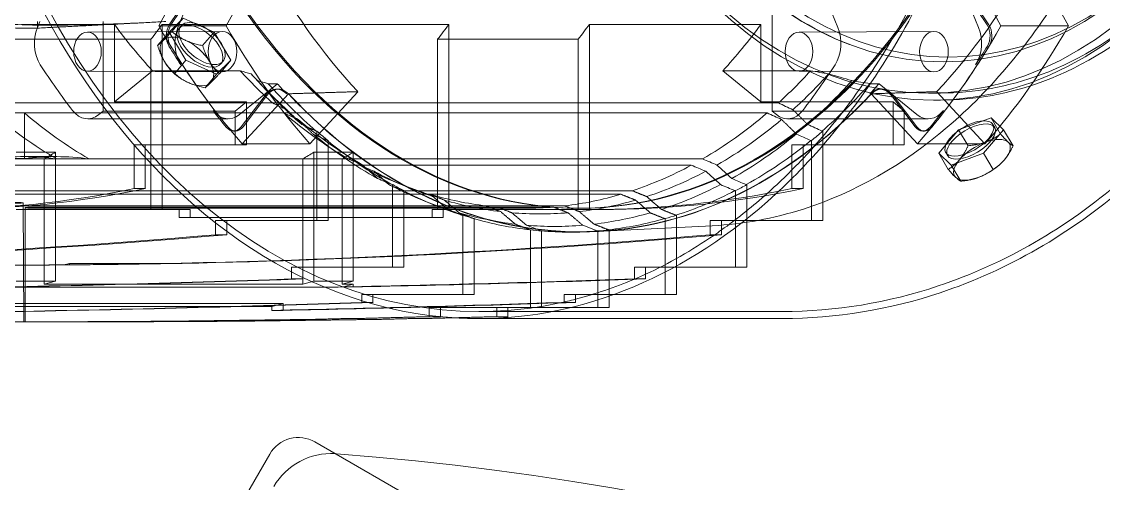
# Model space of a CAD drawing. Header units: millimetres. Extents: x -6314 to 11113, y -129 to 3675.
# Drawn here: x -4021.68 to -3994.47, y 2191.93 to 2203.55 of the extents above; entities that cross this region are included whole.
import ezdxf

# ---------------------------------------------------------------- set-up
doc = ezdxf.new("R2010")
doc.units = ezdxf.units.MM
doc.layers.add('Equipment', color=123, linetype='Continuous')

# ---------------------------------------------------------------- blocks, each defined once
blk = doc.blocks.new('A$C161d446f')
at = {"layer": 'Equipment', "linetype": 'Continuous', "lineweight": 0, "extrusion": (0, 1, 0)}
for p, q in [((-76.777, 525.951), (-75.847, 527.665)), ((-56.523, 527.665), (-55.592, 525.951)), ((-75.08, 525.951), (-74.188, 527.596)), ((-54.788, 527.596), (-53.895, 525.951)), ((-74.515, 525.911), (-73.966, 527.257)), ((-54.925, 527.257), (-54.375, 525.911)), ((-70.511, 527.061), (-70.98, 525.911)), ((-74.219, 526.819), (-74.774, 525.976)), ((-74.176, 526.819), (-74.732, 525.976)), ((-54.201, 525.976), (-54.757, 526.819)), ((-54.159, 525.976), (-54.714, 526.819)), ((-69.324, 523.806), (-69.324, 526.387)), ((-54.508, 526.15), (-55.284, 525.796)), ((-54.152, 525.796), (-54.508, 526.15)), ((-54.508, 526.15), (-54.222, 525.81)), ((-54.075, 526.061), (-53.402, 526.028)), ((-52.495, 526.061), (-52.495, 523.806)), ((-50.84, 525.911), (-50.901, 526.061)), ((-50.844, 526.061), (-50.844, 525.896)), ((-76.777, 525.951), (-75.08, 525.951)), ((-70, 525.794), (-73.394, 525.813)), ((-69.042, 525.99), (-64.728, 525.99)), ((-69.042, 525.99), (-69.042, 524.037)), ((-64.728, 521.327), (-64.728, 525.99)), ((-61.193, 525.99), (-53.98, 525.99)), ((-61.193, 525.99), (-61.193, 521.327)), ((-55.284, 525.796), (-55.704, 525.088)), ((-53.895, 525.951), (-55.592, 525.951)), ((-52.1, 525.794), (-55.494, 525.813)), ((-55.284, 525.796), (-54.997, 525.456)), ((-54.573, 525.088), (-54.152, 525.796)), ((-54.4, 525.886), (-54.455, 525.951)), ((-54.152, 525.796), (-53.866, 525.456)), ((-53.98, 521.327), (-53.98, 525.99)), ((-50.445, 525.99), (-52.778, 525.99)), ((-52.778, 524.037), (-52.778, 525.99)), ((-64.445, 525.618), (-60.91, 525.618)), ((-64.445, 521.327), (-64.445, 525.618)), ((-60.91, 525.618), (-60.91, 521.327)), ((-53.697, 525.618), (-50.162, 525.618)), ((-53.697, 525.618), (-53.697, 521.327)), ((-55.418, 524.748), (-55.704, 525.088)), ((-55.704, 525.088), (-55.348, 524.734)), ((-55.456, 524.997), (-55.51, 525.061)), ((-55.348, 524.734), (-54.573, 525.088)), ((-54.573, 525.088), (-54.286, 524.748)), ((-70, 524.814), (-73.394, 524.794)), ((-70.291, 524.82), (-68.082, 524.82)), ((-69.042, 524.037), (-68.082, 524.82)), ((-53.737, 524.82), (-55.946, 524.82)), ((-52.1, 524.814), (-55.494, 524.794)), ((-55.348, 524.734), (-55.062, 524.394)), ((-53.737, 524.82), (-52.778, 524.037)), ((-72.014, 524.497), (-72.966, 523.719)), ((-72.014, 524.497), (-71.785, 524.497)), ((-56.648, 524.497), (-56.877, 524.497)), ((-55.925, 523.719), (-56.877, 524.497)), ((-56.379, 524.567), (-56.616, 524.315)), ((-73.465, 524.296), (-74.677, 522.981)), ((-73.256, 524.261), (-73.556, 524.261)), ((-71.817, 524.243), (-72.98, 522.981)), ((-72.962, 523.413), (-72.366, 524.199)), ((-72.92, 523.413), (-72.324, 524.199)), ((-72.077, 524.36), (-72.034, 524.36)), ((-57.692, 522.981), (-58.905, 524.296)), ((-55.995, 522.981), (-57.159, 524.243)), ((-56.899, 524.36), (-56.856, 524.36)), ((-56.609, 524.199), (-56.014, 523.413)), ((-56.567, 524.199), (-55.971, 523.413)), ((-73.38, 524.085), (-73.556, 524.085)), ((-72.365, 524.037), (-72.648, 523.806)), ((-69.042, 524.037), (-72.365, 524.037)), ((-72.365, 522.957), (-72.365, 524.037)), ((-42.862, 524.012), (-69.482, 524.012)), ((-56.101, 524.037), (-52.778, 524.037)), ((-55.819, 523.806), (-56.101, 524.037)), ((-56.101, 524.037), (-56.101, 522.957)), ((-75.146, 523.338), (-74.83, 523.635)), ((-74.83, 523.635), (-75.071, 523.23)), ((-74.83, 523.635), (-74.015, 523.338)), ((-73.249, 523.612), (-70.963, 523.612)), ((-72.648, 523.806), (-69.324, 523.806)), ((-72.648, 522.957), (-72.648, 523.806)), ((-70.963, 523.612), (-69.713, 523.612)), ((-69.43, 523.719), (-69.324, 523.806)), ((-69.199, 523.762), (-42.579, 523.762)), ((-52.495, 523.806), (-55.819, 523.806)), ((-55.819, 523.806), (-55.819, 522.957)), ((-55.642, 523.612), (-52.106, 523.612)), ((-52.495, 523.806), (-52.389, 523.719)), ((-50.515, 523.762), (-50.515, 522.612)), ((-75.386, 522.934), (-75.146, 523.338)), ((-74.645, 522.744), (-75.146, 523.338)), ((-74.923, 523.393), (-74.878, 523.47)), ((-74.015, 523.338), (-74.255, 522.934)), ((-74.015, 523.338), (-73.514, 522.744)), ((-73.155, 523.306), (-73.112, 523.306)), ((-70.581, 523.303), (-70.597, 523.303)), ((-70.597, 521.057), (-70.597, 523.303)), ((-57.869, 523.303), (-57.853, 523.303)), ((-57.869, 523.303), (-57.869, 521.057)), ((-55.821, 523.306), (-55.778, 523.306)), ((-70.314, 523.065), (-70.298, 523.065)), ((-70.314, 521.057), (-70.314, 523.065)), ((-58.136, 523.065), (-58.152, 523.065)), ((-58.152, 523.065), (-58.152, 521.057)), ((-72.98, 522.981), (-74.677, 522.981)), ((-73.737, 522.689), (-73.691, 522.766)), ((-70.414, 522.957), (-72.648, 522.957)), ((-70.102, 522.957), (-70.414, 522.957)), ((-70.102, 521.856), (-70.102, 522.957)), ((-69.819, 522.957), (-70.102, 522.957)), ((-69.819, 522.957), (-69.819, 521.856)), ((-57.799, 522.773), (-58.788, 522.773)), ((-58.788, 520.105), (-58.788, 522.773)), ((-57.799, 520.067), (-57.799, 522.773)), ((-57.692, 522.981), (-55.995, 522.981)), ((-53.556, 522.957), (-56.101, 522.957)), ((-53.556, 521.856), (-53.556, 522.957)), ((-53.556, 522.957), (-53.273, 522.957)), ((-53.273, 522.957), (-53.273, 521.856)), ((-50.303, 522.773), (-51.293, 522.773)), ((-51.293, 519.933), (-51.293, 522.773)), ((-75.089, 522.496), (-75.092, 522.5)), ((-74.645, 522.744), (-74.885, 522.339)), ((-73.829, 522.447), (-74.645, 522.744)), ((-73.514, 522.744), (-73.829, 522.447)), ((-73.514, 522.744), (-73.754, 522.339)), ((-58.506, 522.603), (-67.573, 522.603)), ((-58.506, 522.603), (-58.506, 519.448)), ((-58.506, 522.603), (-57.516, 522.603)), ((-51.01, 522.603), (-57.516, 522.603)), ((-57.516, 520.057), (-57.516, 522.603)), ((-51.294, 522.661), (-50.48, 522.661)), ((-51.01, 522.603), (-50.02, 522.603)), ((-51.01, 522.603), (-51.01, 519.448)), ((-50.515, 522.612), (-49.702, 522.612)), ((-73.829, 522.447), (-74.07, 522.043)), ((-67.29, 522.445), (-40.67, 522.445)), ((-74.445, 522.114), (-74.443, 522.114)), ((-68.672, 521.956), (-68.688, 521.956)), ((-68.688, 519.877), (-68.688, 521.956)), ((-59.867, 522.01), (-60.203, 521.873)), ((-59.778, 521.956), (-59.762, 521.956)), ((-59.778, 521.956), (-59.778, 519.877)), ((-69.819, 521.856), (-70.102, 521.856)), ((-68.405, 521.804), (-68.389, 521.804)), ((-68.405, 519.877), (-68.405, 521.804)), ((-39.185, 521.802), (-65.805, 521.802)), ((-65.522, 521.713), (-38.903, 521.713)), ((-60.045, 521.804), (-60.061, 521.804)), ((-60.061, 521.804), (-60.061, 519.877)), ((-53.273, 521.856), (-53.556, 521.856)), ((-39.697, 521.42), (-64.108, 521.42)), ((-60.512, 521.571), (-60.848, 521.434)), ((-50.48, 521.498), (-50.498, 518.504)), ((-66.904, 521.186), (-66.92, 521.186)), ((-66.92, 519.192), (-66.92, 521.186)), ((-61.051, 521.327), (-65.011, 521.327)), ((-64.488, 521.361), (-64.445, 521.361)), ((-63.825, 521.391), (-52.212, 521.391)), ((-63.118, 521.361), (-50.869, 521.361)), ((-61.546, 521.186), (-61.53, 521.186)), ((-61.546, 521.186), (-61.546, 519.192)), ((-61.051, 521.127), (-61.051, 521.327)), ((-60.768, 521.327), (-61.051, 521.327)), ((-61.051, 521.127), (-54.687, 521.127)), ((-60.768, 521.327), (-60.768, 521.127)), ((-50.303, 521.327), (-54.687, 521.327)), ((-54.687, 521.327), (-54.687, 521.127)), ((-54.687, 521.127), (-54.404, 521.127)), ((-54.404, 521.127), (-54.404, 521.327)), ((-50.798, 521.391), (-52.212, 521.391)), ((-50.535, 518.504), (-50.535, 521.377)), ((-68.381, 521.057), (-70.597, 521.057)), ((-68.052, 521.057), (-68.381, 521.057)), ((-68.052, 520.695), (-68.052, 521.057)), ((-67.769, 521.057), (-68.052, 521.057)), ((-67.818, 520.922), (-64.912, 520.778)), ((-67.769, 521.057), (-67.769, 520.695)), ((-66.637, 521.1), (-66.621, 521.1)), ((-66.637, 519.192), (-66.637, 521.1)), ((-64.924, 520.79), (-64.56, 520.933)), ((-63.146, 520.933), (-63.51, 520.79)), ((-61.813, 521.1), (-61.829, 521.1)), ((-61.829, 521.1), (-61.829, 519.192)), ((-55.607, 521.057), (-58.152, 521.057)), ((-55.607, 520.695), (-55.607, 521.057)), ((-55.607, 521.057), (-55.324, 521.057)), ((-55.324, 521.057), (-55.324, 520.695)), ((-67.769, 520.695), (-68.052, 520.695)), ((-65.207, 520.818), (-65.223, 520.818)), ((-65.223, 518.862), (-65.223, 520.818)), ((-64.94, 520.79), (-64.924, 520.79)), ((-64.94, 518.862), (-64.94, 520.79)), ((-64.488, 520.761), (-64.445, 520.761)), ((-64.445, 520.761), (-64.217, 520.761)), ((-63.51, 520.79), (-63.526, 520.79)), ((-63.526, 520.79), (-63.526, 518.862)), ((-63.243, 520.818), (-63.227, 520.818)), ((-63.243, 520.818), (-63.243, 518.862)), ((-55.324, 520.695), (-55.607, 520.695)), ((-58.788, 519.526), (-58.788, 520.105)), ((-57.799, 519.526), (-57.799, 520.067)), ((-57.516, 519.448), (-57.516, 520.057)), ((-66.503, 519.877), (-68.688, 519.877)), ((-66.142, 519.877), (-66.503, 519.877)), ((-66.142, 519.581), (-66.142, 519.877)), ((-65.86, 519.877), (-66.142, 519.877)), ((-65.86, 519.877), (-65.86, 519.581)), ((-57.516, 519.877), (-60.061, 519.877)), ((-57.516, 519.877), (-57.233, 519.877)), ((-57.233, 519.877), (-57.233, 519.581)), ((-51.647, 519.973), (-54.481, 519.973)), ((-51.647, 519.935), (-51.647, 519.973)), ((-51.647, 519.973), (-51.509, 519.935)), ((-51.509, 519.935), (-51.647, 519.935)), ((-51.293, 519.526), (-51.293, 519.933)), ((-65.86, 519.581), (-66.142, 519.581)), ((-58.788, 519.526), (-58.506, 519.448)), ((-57.799, 519.526), (-58.788, 519.526)), ((-57.516, 519.448), (-57.799, 519.526)), ((-57.233, 519.581), (-57.516, 519.581)), ((-51.293, 519.526), (-51.01, 519.448)), ((-50.303, 519.526), (-51.293, 519.526)), ((-58.506, 519.448), (-58.788, 519.448)), ((-58.788, 519.448), (-58.788, 519.38)), ((-58.54, 519.38), (-58.788, 519.448)), ((-58.788, 519.38), (-58.54, 519.38)), ((-58.024, 519.371), (-49.738, 519.371)), ((-51.01, 519.448), (-57.516, 519.448)), ((-64.802, 519.192), (-66.92, 519.192)), ((-64.375, 519.192), (-64.802, 519.192)), ((-64.375, 518.992), (-64.375, 519.192)), ((-64.092, 519.192), (-64.375, 519.192)), ((-64.092, 518.992), (-64.375, 518.992)), ((-64.092, 519.192), (-64.092, 518.992)), ((-59.283, 519.192), (-61.829, 519.192)), ((-59.283, 518.992), (-59.283, 519.192)), ((-59.283, 519.192), (-59.001, 519.192)), ((-59.001, 518.992), (-59.283, 518.992)), ((-59.001, 519.192), (-59.001, 518.992)), ((-47.97, 518.962), (-57.021, 518.962)), ((-57.021, 518.962), (-57.021, 518.79)), ((-56.738, 518.885), (-57.021, 518.962)), ((-61.942, 518.761), (-69.579, 518.761)), ((-63.335, 518.862), (-65.223, 518.862)), ((-62.678, 518.862), (-63.335, 518.862)), ((-62.678, 518.632), (-62.678, 518.862)), ((-62.395, 518.862), (-62.678, 518.862)), ((-62.395, 518.862), (-62.395, 518.632)), ((-60.981, 518.862), (-62.395, 518.862)), ((-60.981, 518.632), (-60.981, 518.862)), ((-60.981, 518.862), (-60.698, 518.862)), ((-60.698, 518.862), (-60.698, 518.632)), ((-57.021, 518.79), (-56.738, 518.79)), ((-56.738, 518.79), (-56.738, 518.885)), ((-56.738, 518.885), (-47.97, 518.885)), ((-61.942, 518.585), (-69.579, 518.585)), ((-62.395, 518.632), (-62.678, 518.632)), ((-60.698, 518.632), (-60.981, 518.632)), ((-52.495, 518.504), (-41.996, 518.504)), ((-60.709, 513.812), (-57.822, 515.479)), ((-54.184, 510.844), (-56.684, 515.174))]:
    blk.add_line(p, q, dxfattribs=at)
at = {"layer": 'Equipment', "linetype": 'Continuous', "lineweight": 0, "extrusion": (0, 0, -1)}
blk.add_arc((57.406, 514.757), 0.833, 60, 150, dxfattribs=at)
at = {"layer": 'Equipment', "linetype": 'Continuous', "lineweight": 0}
for centre, radius, start, end in [((-52.372, 438.599), 76.817, 94.47153, 141.6682), ((-58.231, 513.52), 1.667, 93.5415, 94.4715), ((-58.231, 513.52), 1.667, 30, 93.5415)]:
    blk.add_arc(centre, radius, start, end, dxfattribs=at)
for centre, major_axis, ratio, start_param, end_param in [((-61.942, 537.961), (0, -19.2), 0.707107, 0, 3.195786), ((-61.942, 537.961), (0, -19.376), 0.707107, 0.040975, 3.100618), ((-64.445, 537.961), (0, 16.6), 0.707107, -3.926991, 2.356194), ((-73.38, 537.961), (0, 13.876), 0.707107, -3.141592653589998, 3.141592653589588), ((-73.256, 537.961), (0, 13.7), 0.707107, -3.141592653589998, 3.141592653589588), ((-73.626, 537.961), (0, 12.913), 0.707107, -3.141592653589998, 3.141592653589588), ((-73.751, 537.961), (0, 12.794), 0.707107, -3.141592653589998, 3.141592653589588), ((-66.185, 537.961), (0, -17.109), 0.707107, -0.925077, -0.645719), ((-66.185, 537.961), (0, 17.109), 0.707107, -2.495873, -2.216516), ((-61.942, 537.961), (0, -19.376), 0.707107, -0.973327, -0.63799), ((-61.942, 537.961), (0, -19.2), 0.707107, -0.967077, -0.644804), ((-50.727, 629.83), (0, -103.934), 0.707107, -0.001591, 0.057395), ((-51.988, 629.83), (0, -103.872), 0.707107, 0.019256, 0.044184), ((-66.185, 537.961), (0, -19.2), 0.707107, -0.894992, -0.675804), ((-64.488, 537.961), (0, -19.2), 0.707107, -0.894992, -0.675804), ((-74.525, 525.704), (0, -0.4), 0.707107, -2.321288, -0.860609), ((-70.49, 525.511), (0, -0.8), 0.707107, -2.094395, -0.82763), ((-56.596, 537.961), (0, -16.6), 0.707107, -0.765325, -0.732425), ((-66.185, 537.961), (0, 19.2), 0.707107, -2.465789, -2.2466), ((-64.488, 537.961), (0, 19.2), 0.707107, -2.465789, -2.2466), ((-54.366, 525.704), (0, 0.4), 0.707107, -2.280984, -0.820305), ((-45.848, 537.961), (0, -16.6), 0.707107, -0.765325, -0.732425), ((-51.33, 525.511), (0, 0.8), 0.707107, -2.313962, -1.047198), ((-64.445, 537.961), (0, -19.2), 0.707107, -0.860609, -0.82763), ((-64.445, 537.961), (0, 19.2), 0.707107, -2.313962, -2.280984), ((-60.91, 537.961), (0, -19.2), 0.707107, -0.82763, -0.743166), ((-60.91, 537.961), (0, 19.2), 0.707107, -2.398427, -2.313962), ((-11.892, 715.392), (420.598, 171.708), 0.353553, -1.854468, -1.853091), ((455.041, 1180.451), (1267.253, 517.354), 0.353553, -2.13731, -2.136917), ((506.937, 1244.579), (1391.174, 567.944), 0.353553, -2.138494, -2.138137), ((-64.488, 537.961), (0, -17.193), 0.707107, -0.647071, 0.647071), ((-171.607, 1016.76), (0, -518.829), 0.707107, 0.317373, 0.318417), ((-74.284, 523.118), (-0.593, 0.352), 0.454519, -0.720527, 0.917106), ((-64.445, 537.961), (0, -19.2), 0.707107, -0.743166, -0.710188), ((-69.713, 524.412), (0, -0.8), 0.707107, -0.743166, 0.523599), ((-199.018, 1090.706), (0, -595.929), 0.707107, 0.312264, 0.313171), ((-64.445, 537.961), (0, 19.2), 0.707107, -2.431405, -2.398427), ((-52.106, 524.412), (0, -0.8), 0.707107, -0.523599, 0.743166), ((-56.596, 537.961), (0, -16.6), 0.707107, 0.389275, 0.544596), ((-74.33, 523.041), (0.593, -0.352), 0.454519, -5.366079703765969, 0.9171056034136171), ((-74.284, 523.118), (-0.593, 0.352), 0.454519, -1.633603, -0.720527), ((-74.284, 523.118), (-0.593, 0.352), 0.454519, -1.859009, -1.633603), ((-73.112, 523.706), (0, -0.4), 0.707107, -0.710188, 0.750492), ((-64.233, 537.961), (0, -17.2), 0.707107, -0.550667, -0.523599), ((-64.233, 537.961), (0, 17.2), 0.707107, -2.617994, -2.590926), ((-184.477, 1074.25), (0, -579.318), 0.707107, 0.314258, 0.315192), ((-55.778, 523.706), (0, -0.4), 0.707107, -0.750492, 0.710188), ((-74.603, 522.582), (-0.688, 0.408), 0.454519, -2.224487, 0.917106), ((-74.284, 523.118), (0.593, -0.352), 0.454519, -2.224487, 0.551628), ((-74.284, 523.118), (-0.593, 0.352), 0.454519, -2.224487, -1.859009), ((-74.284, 523.118), (-0.593, 0.352), 0.454519, -2.589965, -2.224487), ((-213.155, 1154.742), (0, -663.199), 0.707107, 0.30955, 0.310364), ((-54.051, 537.961), (0, -16.6), 0.707107, -0.415464, -0.389275), ((-46.556, 537.961), (0, -16.6), 0.707107, -0.415464, -0.389275), ((-74.603, 522.582), (0.688, -0.408), 0.454519, -2.224487, 0.917106), ((-61.942, 537.961), (0, -19.2), 0.707107, -0.644804, -0.557955), ((-337.166, 1838.19), (0, -1373.279), 0.707107, 0.290498, 0.290889), ((-50.48, 510.261), (0, 12.4), 0.707107, -0.088882, 0.09687), ((-61.942, 537.961), (0, -19.376), 0.707107, -0.63799, -0.577104), ((-270.134, 968.933), (0, 530.55), 0.707107, -2.572661, -2.571486), ((-390.777, 2066.254), (0, -1610.166), 0.707107, 0.287755, 0.288088), ((-234.185, 904.962), (0, 455.716), 0.707107, -2.568288, -2.566916), ((-64.233, 537.961), (0, -17.2), 0.707107, -0.375007, -0.350134), ((-421.299, 2214.359), (0, -1764.605), 0.707107, 0.286748, 0.287052), ((-64.233, 537.961), (0, -17.2), 0.707107, 0.350134, 0.375007), ((-363.882, 1966.815), (0, -1507.513), 0.707107, 0.289317, 0.289674), ((-64.728, 570.527), (0, -49.2), 0.707107, -0.146869, 0), ((-61.942, 537.961), (0, -19.376), 0.707107, -0.577104, 0), ((-61.942, 537.961), (0, -19.2), 0.707107, -0.557955, -0.466765), ((-48.182, 570.527), (0, -49.2), 0.707107, -0.146869, 0), ((-715.294, 2020.347), (0, 1757.783), 0.707107, -2.59219, -2.591839), ((-576.745, 1706.029), (0, 1391.097), 0.707107, -2.58988, -2.589437), ((-64.233, 537.961), (0, -17.2), 0.707107, -0.222768, -0.198985), ((-64.233, 537.961), (0, -17.2), 0.707107, 0.198985, 0.222768), ((-50.869, 537.961), (0, -16.6), 0.707107, -0.006024, 0.006024), ((-61.942, 537.961), (0, -19.2), 0.707107, -0.466765, -0.450788), ((-61.942, 537.961), (0, -19.2), 0.707107, -0.450788, -0.314536), ((-50.02, 932.276), (0, -412.345), 0.707107, -0.060909, 0), ((-64.233, 537.961), (0, -17.2), 0.707107, -0.081485, -0.058172), ((-64.233, 537.961), (0, -17.2), 0.707107, 0.058172, 0.081485), ((-37.575, 932.276), (0, -412.345), 0.707107, -0.060909, 0), ((-1550.157, 932.276), (-1527.958, 405.741), 0.048105, 2.948052, 2.95731), ((-1550.157, 932.276), (-1527.958, 405.741), 0.048105, 2.95731, 2.957772), ((-61.942, 537.961), (0, -19.2), 0.707107, -0.314536, -0.291521), ((-48.111, 1549.088), (0, -1029.812), 0.707107, -0.024376, -0.013614), ((-61.942, 537.961), (0, -19.2), 0.707107, -0.291521, -0.180139), ((-39.484, 1549.088), (0, -1029.813), 0.707107, -0.024376, 0), ((-3793.963, 1549.088), (-3816.005, 1013.319), 0.048105, 2.948105, 2.948766), ((-61.942, 537.961), (0, -19.2), 0.707107, -0.180139, -0.150667), ((-46.485, 1534.199), (0, -1015.512), 0.707107, -0.024522, -0.014279), ((-61.942, 537.961), (0, -19.2), 0.707107, -0.150667, -0.054193), ((-41.394, 1534.199), (0, -1015.512), 0.707107, -0.024522, 0), ((-61.942, 537.961), (0, -19.2), 0.707107, -0.054193, 0), ((-52.212, 1328.604), (0, -810.1), 0.707107, -0.017777, 0), ((-61.942, 537.961), (0, -19.376), 0.707107, 0, 0.040975), ((-50.515, 1328.604), (0, -810.1), 0.707107, -0.017777, 0)]:
    blk.add_ellipse(centre, major_axis=major_axis, ratio=ratio, start_param=start_param, end_param=end_param, dxfattribs=at)
at = {"layer": 'Equipment', "linetype": 'Continuous', "lineweight": 0, "extrusion": (0, 0, -1)}
for centre, major_axis, ratio, start_param, end_param in [((-64.488, 537.961), (0, -16.6), 0.707107, -5.497787, 0.785398), ((-54.982, 525.506), (0.528, 0.445), 0.541675, -2.142085, 0.999508), ((-74.568, 525.704), (0, 0.4), 0.707107, -2.280984, -0.820305), ((-74.026, 525.511), (0, 0.8), 0.707107, -2.313962, -1.047198), ((-73.395, 525.304), (0, -0.509), 0.707107, -2.356194, 3.926991), ((-70.001, 525.304), (0, 0.49), 0.707107, -5.497787, 0.785398), ((-60.91, 537.961), (0, 16.6), 0.707107, -2.484217, -2.376268), ((-53.061, 537.961), (0, 16.6), 0.707107, -2.409168, -2.376268), ((-55.495, 525.304), (0, 0.509), 0.707107, -0.785398, 5.497787), ((-54.928, 525.442), (0.528, 0.445), 0.541675, -5.283677, 0.999508), ((-54.865, 525.511), (0, -0.8), 0.707107, -2.094395, -0.82763), ((-54.408, 525.704), (0, -0.4), 0.707107, -2.321288, -0.860609), ((-60.91, 537.961), (0, -16.6), 0.707107, -0.765325, -0.657376), ((-52.101, 525.304), (0, -0.49), 0.707107, -3.926991, 2.356194), ((-54.982, 525.506), (-0.528, -0.445), 0.541675, -2.142085, 0.999508), ((-54.603, 525.056), (0.612, 0.516), 0.541675, -2.142085, 0.999508), ((-64.488, 537.961), (0, 19.2), 0.707107, -2.431405, -2.280984), ((-64.488, 537.961), (0, -19.2), 0.707107, -0.860609, -0.710188), ((-54.603, 525.056), (-0.612, -0.516), 0.541675, -2.142085, 0.999508), ((-63.482, 537.961), (0, 16.743), 0.707107, -2.574059, -2.480723), ((-63.118, 537.961), (0, 16.6), 0.707107, -2.568577, -2.484217), ((-63.482, 537.961), (0, -16.743), 0.707107, -0.66087, -0.567534), ((-63.118, 537.961), (0, -16.6), 0.707107, -0.657376, -0.573016), ((-464.351, 715.392), (420.598, -171.708), 0.353553, 0.138947, 0.140324), ((-1136.576, 1180.451), (-1267.253, 517.354), 0.353553, -2.718819, -2.718427), ((-72.077, 523.76), (0, 0.6), 0.707107, -0.750492, 0.647193), ((-72.034, 523.76), (0, 0.6), 0.707107, -0.750492, 0.647193), ((-64.445, 537.961), (0, 17.2), 0.707107, -2.4944, -2.469927), ((-64.217, 537.961), (0, 17.2), 0.707107, -2.590926, -2.469927), ((-63.853, 537.961), (0, 17.057), 0.707107, -2.585788, -2.473222), ((-64.217, 537.961), (0, -17.2), 0.707107, -0.671666, -0.550667), ((-63.853, 537.961), (0, -17.057), 0.707107, -0.66837, -0.555805), ((-56.899, 523.76), (0, 0.6), 0.707107, -0.647193, 0.750492), ((-64.445, 537.961), (0, -17.2), 0.707107, -0.671666, -0.647193), ((-56.856, 523.76), (0, 0.6), 0.707107, -0.647193, 0.750492), ((-1241.76, 1244.579), (-1391.174, 567.944), 0.353553, -2.7176, -2.717242), ((-64.488, 537.961), (0, -17.2), 0.707107, -0.647193, 0.647193), ((-184.335, 1016.76), (0, -518.829), 0.707107, -0.318417, -0.317373), ((-73.249, 524.412), (0, -0.8), 0.707107, -0.523599, 0.743166), ((-63.482, 537.961), (0, -16.743), 0.707107, 0.385786, 0.539448), ((-63.118, 537.961), (0, -16.6), 0.707107, 0.389275, 0.544596), ((-63.482, 537.961), (0, -16.743), 0.707107, -0.539448, -0.385786), ((-63.118, 537.961), (0, -16.6), 0.707107, -0.544596, -0.389275), ((-186.856, 1090.706), (0, -595.929), 0.707107, -0.313171, -0.312264), ((-55.642, 524.412), (0, -0.8), 0.707107, -0.743166, 0.523599), ((-55.783, 537.961), (0, -16.6), 0.707107, -0.544596, -0.389275), ((-73.155, 523.706), (0, -0.4), 0.707107, -0.750492, 0.710188), ((-197.205, 1074.25), (0, -579.318), 0.707107, -0.315192, -0.314258), ((-55.821, 523.706), (0, -0.4), 0.707107, -0.710188, 0.750492), ((-64.217, 537.961), (0, -17.2), 0.707107, 0.375007, 0.523599), ((-63.853, 537.961), (0, -17.057), 0.707107, 0.378298, 0.528429), ((-64.217, 537.961), (0, -17.2), 0.707107, -0.523599, -0.375007), ((-63.853, 537.961), (0, -17.057), 0.707107, -0.528429, -0.378298), ((-200.993, 1154.742), (0, -663.199), 0.707107, -0.310364, -0.30955), ((-53.061, 537.961), (0, -16.6), 0.707107, 0.389275, 0.415464), ((-346.076, 1838.19), (0, -1373.279), 0.707107, -0.290889, -0.290498), ((-51.294, 510.261), (0, 12.4), 0.707107, -0.09687, 0.088882), ((-243.095, 904.962), (0, -455.716), 0.707107, -0.574677, -0.573305), ((-63.482, 537.961), (0, -16.743), 0.707107, 0.228962, 0.360131), ((-63.118, 537.961), (0, -16.6), 0.707107, 0.230964, 0.363365), ((-63.482, 537.961), (0, -16.743), 0.707107, -0.360131, -0.228962), ((-63.118, 537.961), (0, -16.6), 0.707107, -0.363365, -0.230964), ((-261.79, 968.933), (0, -530.55), 0.707107, -0.570107, -0.568932), ((-382.433, 2066.254), (0, -1610.166), 0.707107, -0.288088, -0.287755), ((-372.792, 1966.815), (0, -1507.513), 0.707107, -0.289674, -0.289317), ((-63.853, 537.961), (0, -17.057), 0.707107, 0.224661, 0.353186), ((-63.853, 537.961), (0, -17.057), 0.707107, -0.353186, -0.224661), ((-412.955, 2214.359), (0, -1764.605), 0.707107, -0.287052, -0.286748), ((-65.011, 570.527), (0, -49.2), 0.707107, 0, 0.146869), ((-64.217, 537.961), (0, -17.2), 0.707107, 0.222768, 0.350134), ((-63.118, 537.961), (0, -16.6), 0.707107, 0.084438, 0.206279), ((-63.118, 537.961), (0, -16.6), 0.707107, -0.206279, -0.084438), ((-64.217, 537.961), (0, -17.2), 0.707107, -0.350134, -0.222768), ((-48.465, 570.527), (0, -49.2), 0.707107, 0, 0.146869), ((-582.119, 1706.029), (0, -1391.097), 0.707107, -0.552156, -0.551713), ((-63.482, 537.961), (0, -16.743), 0.707107, 0.083717, 0.204498), ((-63.482, 537.961), (0, -16.743), 0.707107, -0.204498, -0.083717), ((-710.486, 2020.347), (0, -1757.783), 0.707107, -0.549753, -0.549403), ((-63.853, 537.961), (0, -17.057), 0.707107, 0.082168, 0.20067), ((-63.482, 537.961), (0, -16.743), 0.707107, -0.059764, 0.059764), ((-63.118, 537.961), (0, -16.6), 0.707107, -0.060277, 0.060277), ((-63.853, 537.961), (0, -17.057), 0.707107, -0.20067, -0.082168), ((-64.217, 537.961), (0, -17.2), 0.707107, 0.081485, 0.198985), ((-63.853, 537.961), (0, -17.057), 0.707107, -0.058659, 0.058659), ((-64.217, 537.961), (0, -17.2), 0.707107, -0.198985, -0.081485), ((-50.303, 932.276), (0, -412.345), 0.707107, 0.014328, 0.060909), ((-64.217, 537.961), (0, -17.2), 0.707107, -0.058172, 0.058172), ((-37.858, 932.276), (0, -412.345), 0.707107, 0, 0.060909), ((-50.303, 932.276), (0, -412.345), 0.707107, 0, 0.004608), ((-48.394, 1549.088), (0, -1029.813), 0.707107, 0.014275, 0.024376), ((-39.767, 1549.088), (0, -1029.813), 0.707107, 0, 0.024376), ((-46.768, 1534.199), (0, -1015.512), 0.707107, 0.014279, 0.024522), ((-41.677, 1534.199), (0, -1015.512), 0.707107, 0, 0.024522), ((-52.495, 1328.604), (0, -810.1), 0.707107, 0, 0.017777), ((-50.798, 1328.604), (0, -810.1), 0.707107, 0, 0.017777)]:
    blk.add_ellipse(centre, major_axis=major_axis, ratio=ratio, start_param=start_param, end_param=end_param, dxfattribs=at)
at = {"layer": 'Equipment', "linetype": 'Continuous', "lineweight": 0}
for points, knots in [([(-69.579, 557.337), (-71.096, 557.337), (-72.609, 557.052), (-75.503, 555.963), (-76.871, 555.137), (-79.434, 552.99), (-80.589, 551.621), (-82.584, 548.442), (-83.381, 546.598), (-84.501, 542.666), (-84.807, 540.57), (-84.892, 536.357), (-84.669, 534.24), (-83.693, 530.176), (-82.942, 528.228), (-80.933, 524.73), (-79.686, 523.167), (-76.83, 520.73), (-75.262, 519.805), (-72.278, 518.81), (-70.93, 518.585), (-69.579, 518.585)], [6.283185, 6.283185, 6.283185, 6.283185, 6.543146, 6.543146, 6.817787, 6.817787, 7.128144, 7.128144, 7.471014, 7.471014, 7.825515, 7.825515, 8.181232, 8.181232, 8.536233, 8.536233, 8.881794, 8.881794, 9.193279, 9.193279, 9.424778, 9.424778, 9.424778, 9.424778]), ([(-69.579, 557.161), (-71.079, 557.161), (-72.576, 556.878), (-75.44, 555.797), (-76.793, 554.976), (-79.329, 552.844), (-80.472, 551.484), (-82.443, 548.328), (-83.23, 546.499), (-84.333, 542.6), (-84.634, 540.524), (-84.714, 536.351), (-84.492, 534.254), (-83.525, 530.231), (-82.782, 528.304), (-80.796, 524.843), (-79.564, 523.297), (-76.743, 520.885), (-75.194, 519.969), (-72.246, 518.984), (-70.913, 518.761), (-69.579, 518.761)], [6.283185, 6.283185, 6.283185, 6.283185, 6.54406, 6.54406, 6.819613, 6.819613, 7.130575, 7.130575, 7.473185, 7.473185, 7.82684, 7.82684, 8.181601, 8.181601, 8.535703, 8.535703, 8.880788, 8.880788, 9.192748, 9.192748, 9.424778, 9.424778, 9.424778, 9.424778]), ([(-67.818, 555), (-69.104, 554.936), (-70.38, 554.585), (-72.798, 553.346), (-73.937, 552.451), (-75.967, 550.203), (-76.854, 548.843), (-78.279, 545.799), (-78.816, 544.114), (-79.485, 540.594), (-79.616, 538.758), (-79.461, 535.122), (-79.174, 533.322), (-78.21, 529.936), (-77.532, 528.352), (-75.85, 525.561), (-74.847, 524.354), (-72.616, 522.451), (-71.39, 521.752), (-69.36, 521.101), (-68.59, 520.96), (-67.818, 520.922)], [0.034928, 0.034928, 0.034928, 0.034928, 0.347733, 0.347733, 0.66459, 0.66459, 0.985797, 0.985797, 1.308403, 1.308403, 1.631119, 1.631119, 1.953805, 1.953805, 2.276531, 2.276531, 2.598867, 2.598867, 2.918778, 2.918778, 3.106665, 3.106665, 3.106665, 3.106665]), ([(-73.556, 551.837), (-74.603, 551.837), (-75.65, 551.606), (-77.645, 550.71), (-78.592, 550.038), (-80.3, 548.31), (-81.058, 547.245), (-82.297, 544.835), (-82.776, 543.488), (-83.406, 540.651), (-83.556, 539.163), (-83.513, 536.195), (-83.319, 534.716), (-82.607, 531.916), (-82.088, 530.594), (-80.77, 528.243), (-79.972, 527.214), (-78.178, 525.565), (-77.184, 524.941), (-75.298, 524.244), (-74.427, 524.085), (-73.556, 524.085)], [6.283185, 6.283185, 6.283185, 6.283185, 6.590696, 6.590696, 6.903916, 6.903916, 7.225245, 7.225245, 7.54972, 7.54972, 7.874569, 7.874569, 8.199359, 8.199359, 8.524213, 8.524213, 8.848512, 8.848512, 9.168984, 9.168984, 9.424778, 9.424778, 9.424778, 9.424778]), ([(-73.556, 551.661), (-74.589, 551.661), (-75.623, 551.431), (-77.59, 550.536), (-78.523, 549.867), (-80.201, 548.149), (-80.944, 547.095), (-82.156, 544.711), (-82.624, 543.38), (-83.237, 540.579), (-83.382, 539.11), (-83.334, 536.183), (-83.141, 534.725), (-82.437, 531.965), (-81.925, 530.664), (-80.63, 528.352), (-79.847, 527.34), (-78.088, 525.719), (-77.114, 525.106), (-75.267, 524.418), (-74.411, 524.261), (-73.556, 524.261)], [6.283185, 6.283185, 6.283185, 6.283185, 6.59424, 6.59424, 6.909531, 6.909531, 7.230578, 7.230578, 7.553741, 7.553741, 7.877136, 7.877136, 8.200485, 8.200485, 8.523885, 8.523885, 8.846917, 8.846917, 9.167318, 9.167318, 9.424778, 9.424778, 9.424778, 9.424778]), ([(-71.269, 525.486), (-70.335, 525.839), (-69.434, 526.412), (-67.818, 527.935), (-67.099, 528.875), (-65.906, 531.03), (-65.431, 532.243), (-64.771, 534.821), (-64.586, 536.186), (-64.526, 538.931), (-64.651, 540.311), (-65.197, 542.943), (-65.618, 544.195), (-66.711, 546.444), (-67.383, 547.44), (-68.906, 549.084), (-69.757, 549.729), (-70.855, 550.268), (-71.061, 550.357), (-71.269, 550.436)], [3.40275, 3.40275, 3.40275, 3.40275, 3.729082, 3.729082, 4.04828, 4.04828, 4.365013, 4.365013, 4.681479, 4.681479, 4.998021, 4.998021, 5.314503, 5.314503, 5.631097, 5.631097, 5.949468, 5.949468, 6.022028, 6.022028, 6.022028, 6.022028]), ([(-53.402, 526.028), (-53.224, 526.019), (-52.999, 526.009), (-52.506, 525.992), (-52.238, 525.985), (-51.736, 525.975), (-51.468, 525.971), (-50.975, 525.97), (-50.751, 525.972), (-50.573, 525.977)], [0, 0, 0, 0, 0.37703, 0.37703, 0.754059, 0.754059, 1.130962, 1.130962, 1.507191, 1.507191, 1.507191, 1.507191]), ([(-50.283, 521.504), (-50.342, 521.504), (-50.394, 521.504), (-50.463, 521.501), (-50.48, 521.499), (-50.48, 521.496), (-50.463, 521.494), (-50.394, 521.491), (-50.343, 521.491), (-50.223, 521.491), (-50.148, 521.491), (-49.982, 521.494), (-49.893, 521.496), (-49.724, 521.499), (-49.634, 521.501), (-49.469, 521.504), (-49.393, 521.504), (-49.274, 521.504), (-49.222, 521.504), (-49.154, 521.501), (-49.137, 521.499), (-49.137, 521.496), (-49.154, 521.494), (-49.222, 521.491), (-49.274, 521.491), (-49.393, 521.491), (-49.469, 521.491), (-49.634, 521.494), (-49.724, 521.496), (-49.893, 521.499), (-49.982, 521.501), (-50.148, 521.504), (-50.223, 521.504), (-50.283, 521.504)], [0, 0, 0, 0, 0.126446, 0.126446, 0.252891, 0.252891, 0.379341, 0.379341, 0.50579, 0.50579, 0.632239, 0.632239, 0.758689, 0.758689, 0.885134, 0.885134, 1.01158, 1.01158, 1.138026, 1.138026, 1.264471, 1.264471, 1.39092, 1.39092, 1.51737, 1.51737, 1.643819, 1.643819, 1.770268, 1.770268, 1.896714, 1.896714, 2.02316, 2.02316, 2.02316, 2.02316]), ([(-52.212, 521.391), (-52.132, 521.391), (-52.031, 521.389), (-51.81, 521.384), (-51.689, 521.381), (-51.463, 521.374), (-51.343, 521.37), (-51.121, 521.364), (-51.02, 521.362), (-50.94, 521.361)], [-1.3563697, -1.3563697, -1.3563697, -1.3563697, -1.186823, -1.186823, -1.0172763, -1.0172763, -0.8477069, -0.8477069, -0.6781375, -0.6781375, -0.6781375, -0.6781375]), ([(-50.798, 521.361), (-50.718, 521.362), (-50.649, 521.364), (-50.557, 521.37), (-50.535, 521.374), (-50.535, 521.381), (-50.557, 521.384), (-50.649, 521.389), (-50.718, 521.391), (-50.798, 521.391)], [2.0345072, 2.0345072, 2.0345072, 2.0345072, 2.2040766, 2.2040766, 2.373646, 2.373646, 2.5431927, 2.5431927, 2.7127394, 2.7127394, 2.7127394, 2.7127394])]:
    blk.add_open_spline(points, degree=3, knots=knots, dxfattribs=at)
blk.add_open_spline([(-54.075, 526.061), (-52.461, 525.978), (-50.844, 525.896)], degree=2, dxfattribs=at)
for points, weights in [([(-54.997, 525.456), (-54.537, 525.548), (-54.222, 525.81)], [1, 1.15455095302, 1]), ([(-54.222, 525.81), (-53.972, 525.548), (-53.866, 525.456)], [1, 1.15455095302, 1]), ([(-55.169, 525.056), (-55.071, 525.221), (-54.997, 525.456)], [1, 1.0380269746, 1]), ([(-53.866, 525.456), (-53.94, 525.221), (-54.037, 525.056)], [1, 1.0380269746, 1]), ([(-55.418, 524.748), (-55.266, 524.892), (-55.169, 525.056)], [1, 1.0380269746, 1]), ([(-54.037, 525.056), (-54.135, 524.892), (-54.286, 524.748)], [1, 1.0380269746, 1]), ([(-55.062, 524.394), (-55.168, 524.486), (-55.418, 524.748)], [1, 1.15455095302, 1]), ([(-54.286, 524.748), (-54.602, 524.486), (-55.062, 524.394)], [1, 1.15455095302, 1]), ([(-73.465, 524.296), (-72.643, 524.27), (-71.817, 524.243)], [1, 1.0000032165, 1]), ([(-57.159, 524.243), (-58.034, 524.27), (-58.905, 524.296)], [1, 1.0000032165, 1]), ([(-69.846, 523.843), (-70.029, 523.659), (-70.217, 523.471)], [1.02942576353, 1.02324696695, 1.01698195124]), ([(-57.489, 523.471), (-57.301, 523.659), (-57.118, 523.843)], [1.01698195124, 1.02324696695, 1.02942576353]), ([(-69.934, 523.23), (-69.746, 523.415), (-69.563, 523.596)], [1.01724669965, 1.02360891819, 1.02989021266]), ([(-57.401, 523.596), (-57.584, 523.415), (-57.772, 523.23)], [1.02989021266, 1.02360891819, 1.01724669965]), ([(-75.071, 523.23), (-75.289, 522.98), (-75.386, 522.934)], [1, 1.15455095302, 1]), ([(-74.255, 522.934), (-74.723, 522.98), (-75.071, 523.23)], [1, 1.15455095302, 1]), ([(-75.386, 522.934), (-75.285, 522.72), (-75.168, 522.582)], [1, 1.0380269746, 1]), ([(-74.037, 522.582), (-74.153, 522.72), (-74.255, 522.934)], [1, 1.0380269746, 1]), ([(-75.168, 522.582), (-75.132, 522.539), (-75.092, 522.5)], [1, 1.01155476097, 1.01608753281]), ([(-75.092, 522.5), (-75.003, 522.413), (-74.885, 522.339)], [1.01608753281, 1.02647221363, 1]), ([(-73.754, 522.339), (-73.921, 522.444), (-74.037, 522.582)], [1, 1.0380269746, 1]), ([(-74.885, 522.339), (-74.67, 522.184), (-74.443, 522.114)], [1, 1.09071601765, 1.07493776015]), ([(-74.07, 522.043), (-73.972, 522.089), (-73.754, 522.339)], [1, 1.15455095302, 1]), ([(-74.443, 522.114), (-74.28, 522.063), (-74.07, 522.043)], [1.07493776015, 1.06383493538, 1]), ([(-65.805, 521.802), (-65.986, 521.729), (-66.169, 521.655)], [1, 1.00000963458, 1]), ([(-65.886, 521.567), (-65.703, 521.64), (-65.522, 521.713)], [1, 1.00000953068, 1]), ([(-60.714, 521.713), (-60.895, 521.64), (-61.078, 521.567)], [1, 1.00000952989, 1]), ([(-60.795, 521.655), (-60.612, 521.729), (-60.431, 521.802)], [1, 1.00000963535, 1]), ([(-64.108, 521.42), (-64.289, 521.349), (-64.472, 521.277)], [1.00632952501, 1.00543169368, 1.00451618284]), ([(-62.492, 521.277), (-62.309, 521.349), (-62.128, 521.42)], [1.00451618284, 1.00543169368, 1.00632952501]), ([(-66.54, 521.332), (-66.721, 521.259), (-66.904, 521.186)], [1, 1.00000910013, 1]), ([(-66.621, 521.1), (-66.438, 521.173), (-66.257, 521.246)], [1, 1.00000900816, 1]), ([(-64.472, 521.277), (-64.656, 521.12), (-64.843, 520.961)], [1, 1.00004372591, 1]), ([(-64.56, 520.933), (-64.373, 521.092), (-64.189, 521.248)], [1, 1.00004358153, 1]), ([(-64.189, 521.248), (-64.006, 521.32), (-63.825, 521.391)], [1.00172783122, 1.0020634664, 1.0023808367]), ([(-62.775, 521.248), (-62.959, 521.092), (-63.146, 520.933)], [1, 1.00004358437, 1]), ([(-62.863, 520.961), (-62.676, 521.12), (-62.492, 521.277)], [1, 1.0000437274, 1]), ([(-62.411, 521.391), (-62.592, 521.32), (-62.775, 521.248)], [1.00238083669, 1.00206346639, 1.00172783122]), ([(-61.449, 521.246), (-61.63, 521.173), (-61.813, 521.1)], [1, 1.00000900842, 1]), ([(-61.53, 521.186), (-61.347, 521.259), (-61.166, 521.332)], [1, 1.00000910124, 1]), ([(-64.843, 520.961), (-65.024, 520.89), (-65.207, 520.818)], [1.00258170902, 1.00169111883, 1.0007838848]), ([(-63.227, 520.818), (-63.044, 520.89), (-62.863, 520.961)], [1.0007838848, 1.00169111883, 1.00258170902])]:
    blk.add_rational_spline(points, weights, degree=2, dxfattribs=at)

msp = doc.modelspace()

# ---------------------------------------------------------------- block references
at = {"xscale": -1}
msp.add_blockref('A$C161d446f', (-4072.123, 1677.491), dxfattribs=at)

doc.saveas('drawing.dxf')
